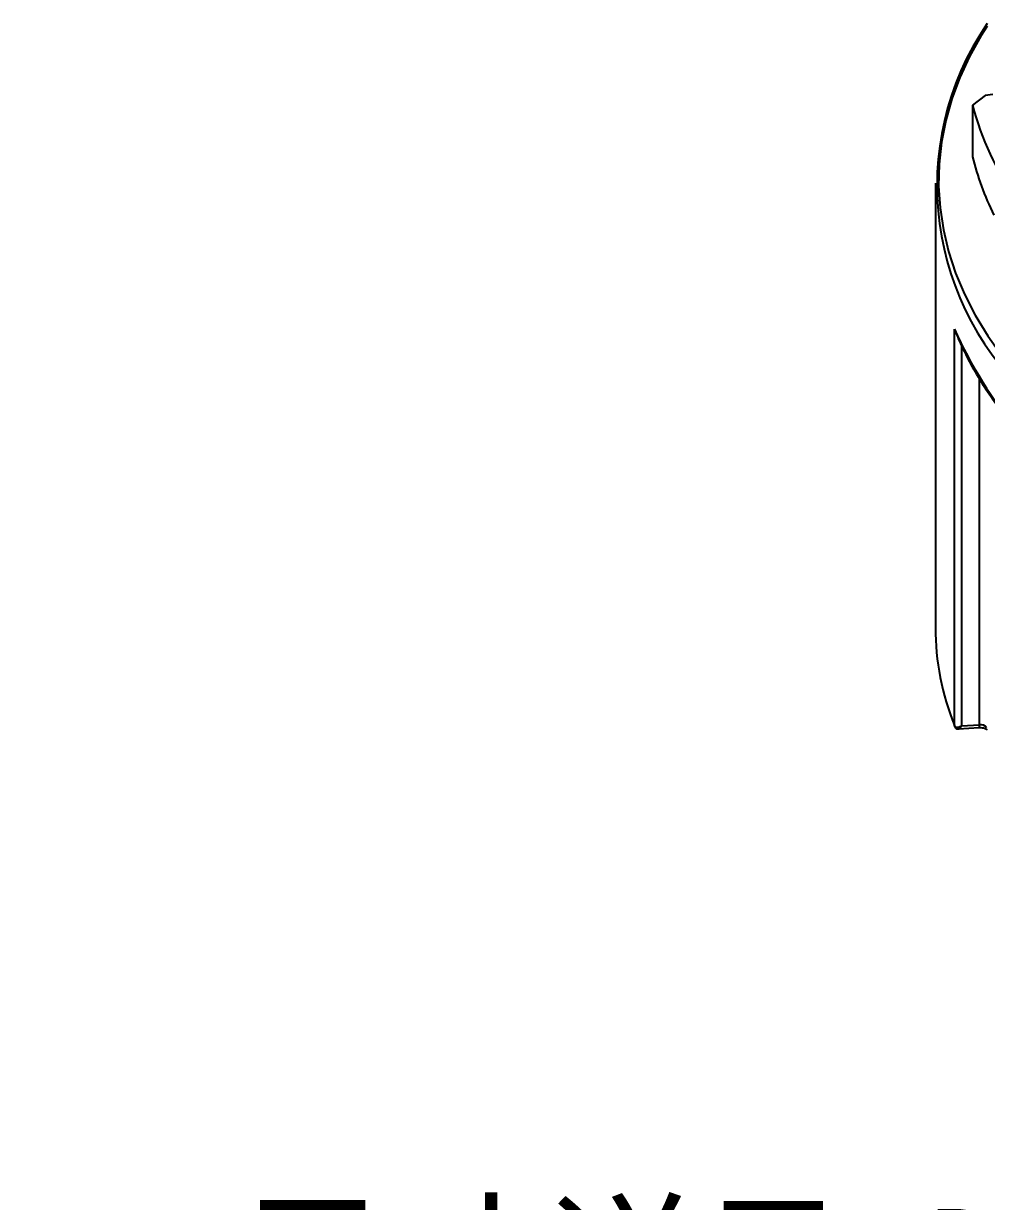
# Model space of a CAD drawing. Header units: millimetres. Extents: x 2517 to 6633, y 792 to 3241.
# Drawn here: x 2621.16 to 2644.94, y 892.76 to 921.86 of the extents above; entities that cross this region are included whole.
import ezdxf

# ---------------------------------------------------------------- set-up
doc = ezdxf.new("R2010")
doc.units = ezdxf.units.MM
doc.layers.add('实线', color=7, linetype='Continuous', lineweight=25)
doc.layers.add('文本', color=3, linetype='Continuous', lineweight=15)
doc.styles.get("Standard").update_dxf_attribs({"font": 'simfang.ttf'})

msp = doc.modelspace()

# ---------------------------------------------------------------- linework, layer by layer
at = {"layer": '实线'}
for p, q in [((2645.0953, 920.1111), (2644.9092, 920.0823)), ((2644.9092, 920.0823), (2644.5931, 919.8453)), ((2644.5931, 919.8453), (2644.5931, 918.567)), ((2643.678, 917.9158), (2643.678, 906.9415)), ((2644.1524, 904.5138), (2644.1524, 914.3119)), ((2644.3251, 913.909), (2644.3251, 904.5074)), ((2644.768, 904.5343), (2644.768, 913.0757)), ((2644.2533, 904.4356), (2644.7609, 904.4664)), ((2644.3251, 904.5074), (2644.768, 904.5343))]:
    msp.add_line(p, q, dxfattribs=at)
at = {"layer": '实线', "flags": 128}
for points in [[(2644.958, 921.7965), (2644.813, 921.5656), (2644.5255, 921.0506), (2644.2829, 920.5279), (2644.0857, 919.9988), (2643.9345, 919.4648), (2643.8295, 918.927), (2643.7711, 918.3869), (2643.7594, 917.8458), (2643.7945, 917.305), (2643.8762, 916.766), (2644.0043, 916.2299), (2644.1786, 915.6982), (2644.3986, 915.1721), (2644.6637, 914.6531), (2644.9733, 914.1423), (2645.3266, 913.6411), (2645.7228, 913.1506), (2646.1608, 912.6722), (2646.6395, 912.207), (2647.1579, 911.7561), (2647.7145, 911.3207), (2648.3081, 910.9018), (2648.7412, 910.6213)], [(2644.1539, 904.4997), (2644.1518, 904.5063), (2644.1503, 904.5188)], [(2644.1524, 904.5138), (2644.1543, 904.5004), (2644.1584, 904.4892)]]:
    msp.add_lwpolyline(points, dxfattribs=at)
at = {"layer": '实线'}
for centre, radius, start, end in [((2650.8054, 917.8577), 7.0863, 145.60599, 229.58791), ((2651.6902, 921.7262), 7.3422, 194.84357, 214.95332), ((2653.623, 918.5001), 10.3553, 203.85719, 236.52968), ((2650.2418, 906.9638), 6.5638, 180.19462, 201.86929), ((2644.6118, 904.5162), 0.1572, 341.55184, 6.60949), ((2644.7977, 904.3604), 0.1764, 36.28557, 99.71911)]:
    msp.add_arc(centre, radius, start, end, dxfattribs=at)
for centre, major_axis, ratio, start_param, end_param in [((2662.558, 920.0699), (18.1599, -0.103), 0.5910425, 3.291666, 3.4287711), ((2644.3084, 904.5993), (0.1535, 0.0903), 0.5003717, 3.0798208, 4.5306716), ((2644.3084, 904.5993), (0.0632, 0.1625), 0.3151061, 3.2856243, 4.2384258)]:
    msp.add_ellipse(centre, major_axis=major_axis, ratio=ratio, start_param=start_param, end_param=end_param, dxfattribs=at)
for points, knots in [([(2644.1653, 914.2736), (2644.1634, 914.277), (2644.1569, 914.2882), (2644.1545, 914.3017), (2644.1526, 914.3111), (2644.1524, 914.3119)], [0, 0, 0, 0, 0.2832906, 0.9464983, 1, 1, 1, 1]), ([(2644.1647, 914.2733), (2644.1938, 914.2013), (2644.2907, 913.9624), (2644.4854, 913.5609), (2644.7625, 913.0722), (2645.0798, 912.5916), (2645.4356, 912.1202), (2645.8294, 911.659), (2646.2602, 911.2091), (2646.7269, 910.7714), (2647.2293, 910.3472), (2647.6198, 910.0464), (2647.8424, 909.8873), (2647.8788, 909.8614)], [0, 0, 0, 0, 0.0446914, 0.1484116, 0.2521764, 0.3559973, 0.4598688, 0.563784, 0.6677348, 0.7717135, 0.8757126, 0.9797259, 1, 1, 1, 1]), ([(2644.1528, 904.5025), (2644.1537, 904.4999), (2644.1553, 904.4954), (2644.1579, 904.4912), (2644.159, 904.4895)], [0, 0, 0, 0, 0.5884764, 1, 1, 1, 1]), ([(2644.1583, 904.4896), (2644.1651, 904.4787), (2644.1785, 904.4574), (2644.2105, 904.4401), (2644.2367, 904.4342), (2644.2502, 904.4361), (2644.2538, 904.4366)], [0, 0, 0, 0, 0.3206742, 0.6324424, 0.9028257, 1, 1, 1, 1]), ([(2644.7609, 904.4664), (2644.7751, 904.4668), (2644.8111, 904.4678), (2644.8652, 904.4602), (2644.9124, 904.445), (2644.9417, 904.4292), (2644.951, 904.4186), (2644.9498, 904.4207), (2644.9496, 904.421)], [0, 0, 0, 0, 0.1480516, 0.3767686, 0.5765542, 0.7585728, 0.9547588, 1, 1, 1, 1])]:
    msp.add_open_spline(points, degree=3, knots=knots, dxfattribs=at)
msp.add_open_spline([(2644.1503, 904.5188), (2644.151, 904.517), (2644.1517, 904.5153), (2644.1524, 904.5138)], degree=3, dxfattribs=at)

# ---------------------------------------------------------------- texts
at = {"layer": '文本', "insert": (2586.2235, 886.3042), "char_height": 2.800224, "width": 126.234188, "attachment_point": 4}
msp.add_mtext('技术要求\\P1.拔模斜度：0.5°\\P2.导风槽扇叶数量：8，尺寸详见3D数字模型\\P3.其它未注尺寸详见：3D数字模型\\P4.与前端风罩配合间隙：小于0.05\\P5.轴承室{\\fISOCPEUR|b0|i0|c0|p34;%%C}8 与轴承693（尺寸3*8*4） 配合间隙：小于0.03\\P6.塑料件上，作“穴数标记”', dxfattribs=at)

doc.saveas('drawing.dxf')
